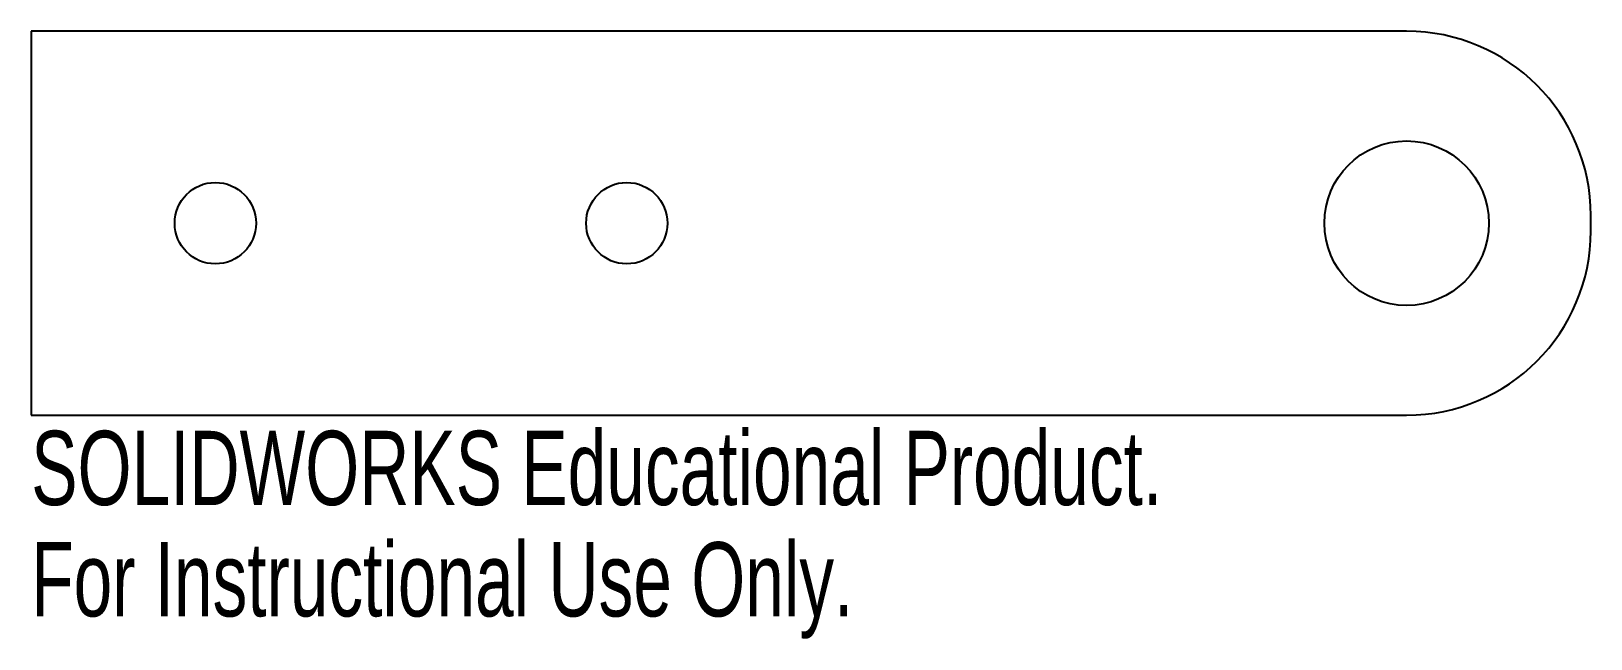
# Model space of a CAD drawing. Header units: inches. Extents: x 0.5 to 4.5, y -1.07 to 0.49.
import ezdxf

# ---------------------------------------------------------------- set-up
doc = ezdxf.new("R2010")
doc.units = ezdxf.units.IN
doc.header["$MEASUREMENT"] = 0
doc.styles.add('SLDTEXTSTYLE0', font='TXT', dxfattribs={"width": 0.7})

msp = doc.modelspace()

# ---------------------------------------------------------------- linework, layer by layer
at = {"color": 7, "linetype": 'Continuous', "lineweight": 25}
for p, q in [((4.0276, 0.4921), (0.5, 0.4921)), ((0.5, 0.4921), (0.5, -0.4921)), ((4.5, -0.0197), (4.5, 0.0197)), ((0.5, -0.4921), (4.0276, -0.4921))]:
    msp.add_line(p, q, dxfattribs=at)
for centre, radius in [((4.0276, 0), 0.2109), ((0.9724, 0), 0.1043), ((2.0276, 0), 0.1043)]:
    msp.add_circle(centre, radius, dxfattribs=at)
for centre, start, end in [((4.0276, 0.0197), 0, 90), ((4.0276, -0.0197), 270, 0)]:
    msp.add_arc(centre, 0.4724, start, end, dxfattribs=at)

# ---------------------------------------------------------------- texts
at = {"color": 7, "linetype": 'Continuous', "char_height": 0.1903, "attachment_point": 1, "style": 'SLDTEXTSTYLE0'}
for s, insert in [('SOLIDWORKS Educational Product.', (0.5, -0.5323)), ('For Instructional Use Only.', (0.5, -0.8177))]:
    msp.add_mtext(s, dxfattribs=dict(at, insert=insert))

doc.saveas('drawing.dxf')
